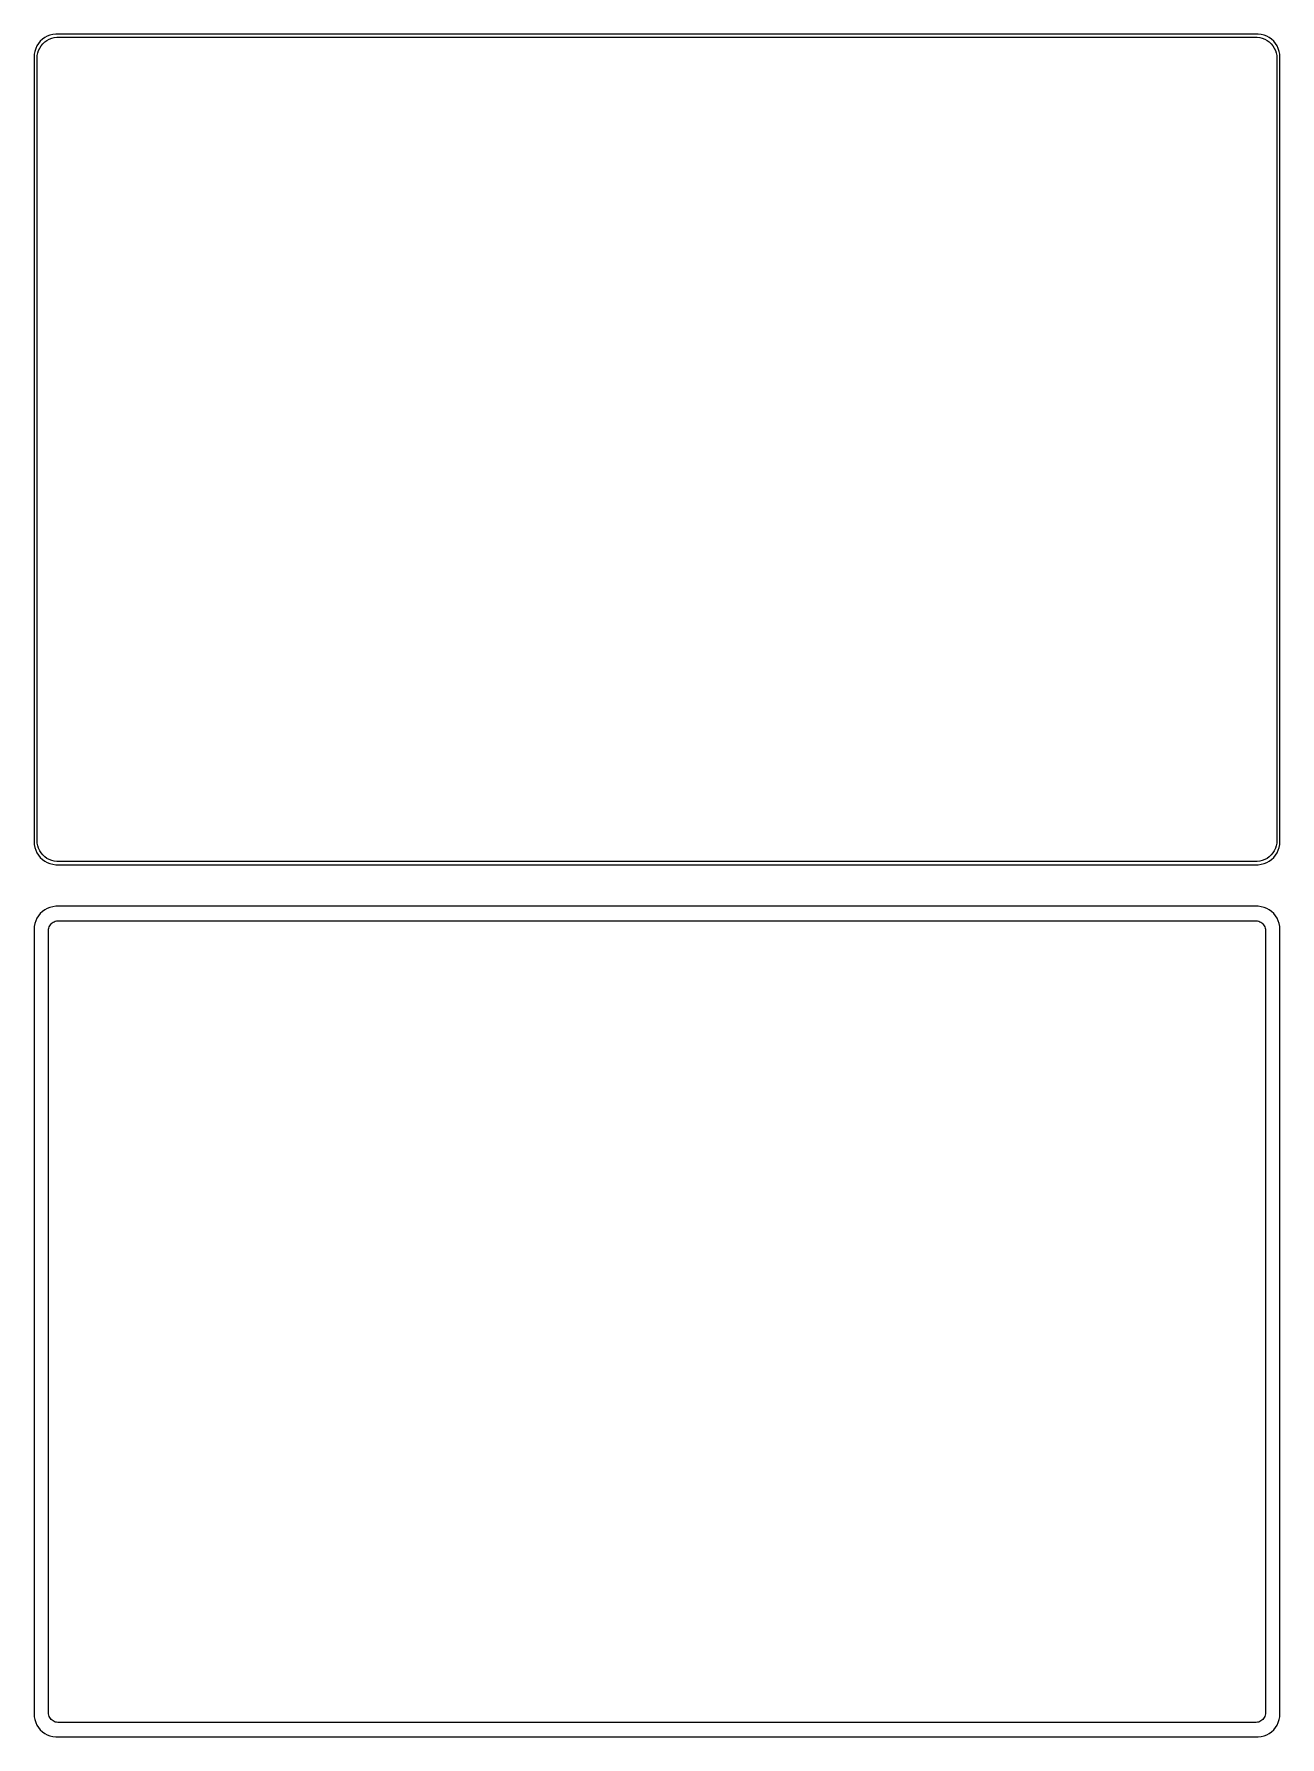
# Model space of a CAD drawing. Header units: metres. Extents: x -135 to 135, y 288 to 657.
import ezdxf

# ---------------------------------------------------------------- set-up
doc = ezdxf.new("R2010")
doc.units = ezdxf.units.M

msp = doc.modelspace()

# ---------------------------------------------------------------- linework, layer by layer
for p, q in [((-130.937, 656.911), (-131.545, 656.755)), ((-130.314, 656.99), (-130.937, 656.911)), ((130.314, 656.99), (-130.314, 656.99)), ((130.937, 656.911), (130.314, 656.99)), ((131.545, 656.755), (130.937, 656.911)), ((-134.843, 653.243), (-134.961, 652.627)), ((-134.649, 653.841), (-134.843, 653.243)), ((-134.382, 654.409), (-134.649, 653.841)), ((-134.045, 654.939), (-134.382, 654.409)), ((-134.185, 652.889), (-134.007, 653.435)), ((-133.645, 655.423), (-134.045, 654.939)), ((-134.007, 653.435), (-133.762, 653.956)), ((-133.762, 653.956), (-133.454, 654.441)), ((-133.187, 655.853), (-133.645, 655.423)), ((-133.454, 654.441), (-133.088, 654.884)), ((-132.679, 656.222), (-133.187, 655.853)), ((-133.088, 654.884), (-132.668, 655.278)), ((-132.129, 656.524), (-132.679, 656.222)), ((-132.668, 655.278), (-132.203, 655.616)), ((-132.203, 655.616), (-131.699, 655.893)), ((-131.545, 656.755), (-132.129, 656.524)), ((-131.699, 655.893), (-131.165, 656.104)), ((-131.165, 656.104), (-130.608, 656.247)), ((-130.608, 656.247), (-130.037, 656.319)), ((-130.037, 656.319), (130.037, 656.319)), ((130.037, 656.319), (130.608, 656.247)), ((130.608, 656.247), (131.165, 656.104)), ((131.165, 656.104), (131.699, 655.893)), ((132.129, 656.524), (131.545, 656.755)), ((131.699, 655.893), (132.203, 655.616)), ((132.679, 656.222), (132.129, 656.524)), ((132.203, 655.616), (132.668, 655.278)), ((132.668, 655.278), (133.088, 654.884)), ((133.187, 655.853), (132.679, 656.222)), ((133.088, 654.884), (133.454, 654.441)), ((133.645, 655.423), (133.187, 655.853)), ((133.454, 654.441), (133.762, 653.956)), ((134.045, 654.939), (133.645, 655.423)), ((133.762, 653.956), (134.007, 653.435)), ((134.007, 653.435), (134.185, 652.889)), ((134.382, 654.409), (134.045, 654.939)), ((134.649, 653.841), (134.382, 654.409)), ((134.843, 653.243), (134.649, 653.841)), ((134.961, 652.627), (134.843, 653.243)), ((-134.961, 652.627), (-135, 652)), ((-135, 652), (-135, 482)), ((-134.328, 651.75), (-134.292, 652.324)), ((-134.328, 482.25), (-134.328, 651.75)), ((-134.292, 652.324), (-134.185, 652.889)), ((134.185, 652.889), (134.292, 652.324)), ((134.292, 652.324), (134.328, 651.75)), ((134.328, 651.75), (134.328, 482.25)), ((135, 652), (134.961, 652.627)), ((135, 482), (135, 652)), ((-135, 482), (-134.961, 481.373)), ((-134.961, 481.373), (-134.843, 480.757)), ((-134.843, 480.757), (-134.649, 480.159)), ((-134.649, 480.159), (-134.382, 479.591)), ((-134.292, 481.676), (-134.328, 482.25)), ((-134.185, 481.111), (-134.292, 481.676)), ((-134.007, 480.565), (-134.185, 481.111)), ((-133.762, 480.044), (-134.007, 480.565)), ((-133.454, 479.559), (-133.762, 480.044)), ((133.762, 480.044), (133.454, 479.559)), ((134.007, 480.565), (133.762, 480.044)), ((134.185, 481.111), (134.007, 480.565)), ((134.292, 481.676), (134.185, 481.111)), ((134.328, 482.25), (134.292, 481.676)), ((134.382, 479.591), (134.649, 480.159)), ((134.649, 480.159), (134.843, 480.757)), ((134.843, 480.757), (134.961, 481.373)), ((134.961, 481.373), (135, 482)), ((-134.382, 479.591), (-134.045, 479.061)), ((-134.045, 479.061), (-133.645, 478.577)), ((-133.645, 478.577), (-133.187, 478.147)), ((-133.088, 479.116), (-133.454, 479.559)), ((-133.187, 478.147), (-132.679, 477.778)), ((-132.668, 478.722), (-133.088, 479.116)), ((-132.679, 477.778), (-132.129, 477.476)), ((-132.203, 478.384), (-132.668, 478.722)), ((-131.699, 478.107), (-132.203, 478.384)), ((-132.129, 477.476), (-131.545, 477.245)), ((-131.165, 477.896), (-131.699, 478.107)), ((-131.545, 477.245), (-130.937, 477.089)), ((-130.608, 477.753), (-131.165, 477.896)), ((-130.937, 477.089), (-130.314, 477.01)), ((-130.037, 477.681), (-130.608, 477.753)), ((-130.314, 477.01), (130.314, 477.01)), ((130.037, 477.681), (-130.037, 477.681)), ((130.608, 477.753), (130.037, 477.681)), ((130.314, 477.01), (130.937, 477.089)), ((131.165, 477.896), (130.608, 477.753)), ((130.937, 477.089), (131.545, 477.245)), ((131.699, 478.107), (131.165, 477.896)), ((131.545, 477.245), (132.129, 477.476)), ((132.203, 478.384), (131.699, 478.107)), ((132.129, 477.476), (132.679, 477.778)), ((132.668, 478.722), (132.203, 478.384)), ((133.088, 479.116), (132.668, 478.722)), ((132.679, 477.778), (133.187, 478.147)), ((133.454, 479.559), (133.088, 479.116)), ((133.187, 478.147), (133.645, 478.577)), ((133.645, 478.577), (134.045, 479.061)), ((134.045, 479.061), (134.382, 479.591)), ((-134.382, 465.409), (-134.649, 464.841)), ((-134.045, 465.939), (-134.382, 465.409)), ((-133.645, 466.423), (-134.045, 465.939)), ((-133.187, 466.853), (-133.645, 466.423)), ((-132.679, 467.222), (-133.187, 466.853)), ((-132.129, 467.524), (-132.679, 467.222)), ((-131.545, 467.755), (-132.129, 467.524)), ((-130.937, 467.911), (-131.545, 467.755)), ((-130.314, 467.99), (-130.937, 467.911)), ((130.314, 467.99), (-130.314, 467.99)), ((130.937, 467.911), (130.314, 467.99)), ((131.545, 467.755), (130.937, 467.911)), ((132.129, 467.524), (131.545, 467.755)), ((132.679, 467.222), (132.129, 467.524)), ((133.187, 466.853), (132.679, 467.222)), ((133.645, 466.423), (133.187, 466.853)), ((134.045, 465.939), (133.645, 466.423)), ((134.382, 465.409), (134.045, 465.939)), ((134.649, 464.841), (134.382, 465.409)), ((-134.961, 463.627), (-135, 463)), ((-135, 463), (-135, 293)), ((-134.843, 464.243), (-134.961, 463.627)), ((-134.649, 464.841), (-134.843, 464.243)), ((-131.86, 462.75), (-131.843, 463.014)), ((-131.86, 293.25), (-131.86, 462.75)), ((-131.843, 463.014), (-131.793, 463.275)), ((-131.793, 463.275), (-131.711, 463.527)), ((-131.711, 463.527), (-131.599, 463.766)), ((-131.599, 463.766), (-131.457, 463.99)), ((-131.457, 463.99), (-131.288, 464.194)), ((-131.288, 464.194), (-131.095, 464.376)), ((-131.095, 464.376), (-130.88, 464.531)), ((-130.88, 464.531), (-130.648, 464.659)), ((-130.648, 464.659), (-130.402, 464.756)), ((-130.402, 464.756), (-130.145, 464.822)), ((-130.145, 464.822), (-129.882, 464.855)), ((-129.882, 464.855), (129.882, 464.855)), ((129.882, 464.855), (130.145, 464.822)), ((130.145, 464.822), (130.402, 464.756)), ((130.402, 464.756), (130.648, 464.659)), ((130.648, 464.659), (130.88, 464.531)), ((130.88, 464.531), (131.095, 464.376)), ((131.095, 464.376), (131.288, 464.194)), ((131.288, 464.194), (131.457, 463.99)), ((131.457, 463.99), (131.599, 463.766)), ((131.599, 463.766), (131.711, 463.527)), ((131.711, 463.527), (131.793, 463.275)), ((131.793, 463.275), (131.843, 463.014)), ((131.843, 463.014), (131.86, 462.75)), ((131.86, 462.75), (131.86, 293.25)), ((134.843, 464.243), (134.649, 464.841)), ((134.961, 463.627), (134.843, 464.243)), ((135, 463), (134.961, 463.627)), ((135, 293), (135, 463)), ((-135, 293), (-134.961, 292.373)), ((-134.961, 292.373), (-134.843, 291.757)), ((-134.843, 291.757), (-134.649, 291.159)), ((-131.843, 292.986), (-131.86, 293.25)), ((-131.793, 292.725), (-131.843, 292.986)), ((-131.711, 292.473), (-131.793, 292.725)), ((-131.599, 292.234), (-131.711, 292.473)), ((-131.457, 292.01), (-131.599, 292.234)), ((-131.288, 291.806), (-131.457, 292.01)), ((-131.095, 291.624), (-131.288, 291.806)), ((-130.88, 291.469), (-131.095, 291.624)), ((131.095, 291.624), (130.88, 291.469)), ((131.288, 291.806), (131.095, 291.624)), ((131.457, 292.01), (131.288, 291.806)), ((131.599, 292.234), (131.457, 292.01)), ((131.711, 292.473), (131.599, 292.234)), ((131.793, 292.725), (131.711, 292.473)), ((131.843, 292.986), (131.793, 292.725)), ((131.86, 293.25), (131.843, 292.986)), ((134.649, 291.159), (134.843, 291.757)), ((134.843, 291.757), (134.961, 292.373)), ((134.961, 292.373), (135, 293)), ((-134.649, 291.159), (-134.382, 290.591)), ((-134.382, 290.591), (-134.045, 290.061)), ((-134.045, 290.061), (-133.645, 289.577)), ((-133.645, 289.577), (-133.187, 289.147)), ((-133.187, 289.147), (-132.679, 288.778)), ((-132.679, 288.778), (-132.129, 288.476)), ((-132.129, 288.476), (-131.545, 288.245)), ((-131.545, 288.245), (-130.937, 288.089)), ((-130.937, 288.089), (-130.314, 288.01)), ((-130.648, 291.341), (-130.88, 291.469)), ((-130.402, 291.244), (-130.648, 291.341)), ((-130.145, 291.178), (-130.402, 291.244)), ((-130.314, 288.01), (130.314, 288.01)), ((-129.882, 291.145), (-130.145, 291.178)), ((129.882, 291.145), (-129.882, 291.145)), ((130.145, 291.178), (129.882, 291.145)), ((130.402, 291.244), (130.145, 291.178)), ((130.314, 288.01), (130.937, 288.089)), ((130.648, 291.341), (130.402, 291.244)), ((130.88, 291.469), (130.648, 291.341)), ((130.937, 288.089), (131.545, 288.245)), ((131.545, 288.245), (132.129, 288.476)), ((132.129, 288.476), (132.679, 288.778)), ((132.679, 288.778), (133.187, 289.147)), ((133.187, 289.147), (133.645, 289.577)), ((133.645, 289.577), (134.045, 290.061)), ((134.045, 290.061), (134.382, 290.591)), ((134.382, 290.591), (134.649, 291.159))]:
    msp.add_line(p, q)

doc.saveas('drawing.dxf')
